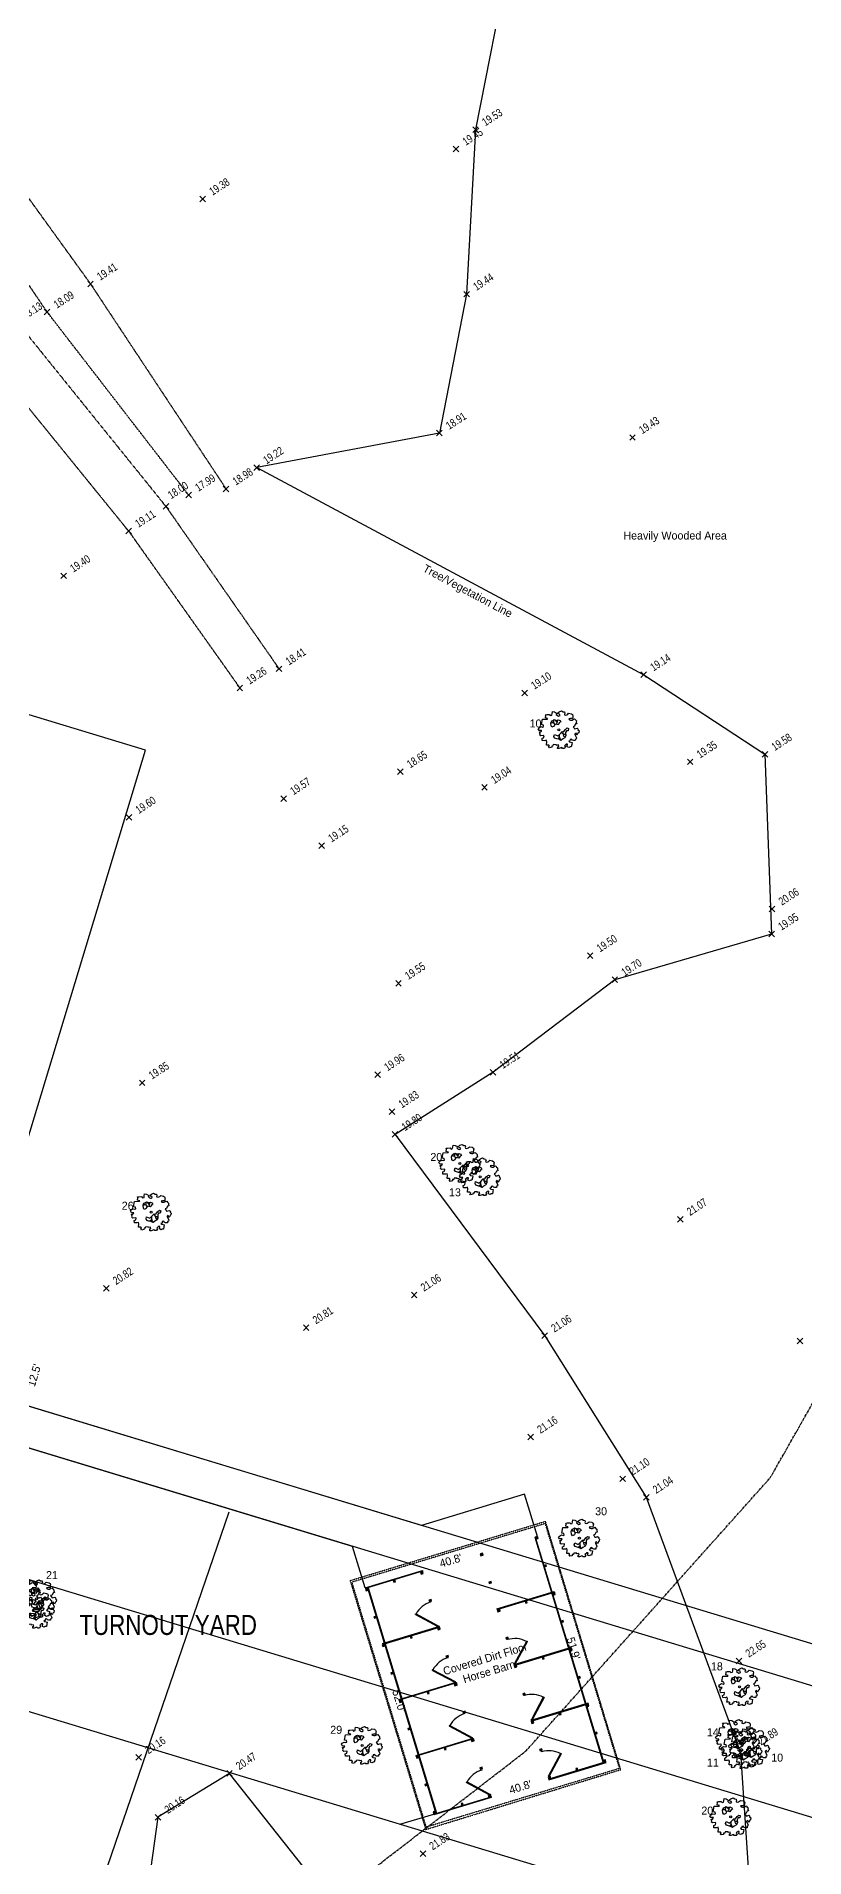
# Model space of a CAD drawing. Header units: inches. Extents: x -625442 to 34963, y -27993 to 66986.
# Drawn here: x -453687 to -451844, y 29336 to 33706 of the extents above; entities that cross this region are included whole.
import ezdxf
from ezdxf.enums import TextEntityAlignment as Align

# ---------------------------------------------------------------- set-up
doc = ezdxf.new("R2010")
doc.units = ezdxf.units.IN
doc.header["$LTSCALE"] = 0.5
doc.header["$MEASUREMENT"] = 0
for name, pattern in [('DASHED2', [0.375, 0.25, -0.125]), ('DIVIDE2', [0.625, 0.25, -0.125, 0, -0.125, 0, -0.125]), ('HIDDEN2', [0.1875, 0.125, -0.0625]), ('PHANTOM', [20, 10, -2, 2, -2, 2, -2])]:
    doc.linetypes.add(name, pattern=pattern)
for name, color, linetype in [('A-ANNO-TEXT', 30, 'Continuous'), ('BUILDING OH', 80, 'HIDDEN2'), ('FEMA FLOOD ZONE', 190, 'PHANTOM'), ('FENCE', 7, 'FEN_LINE'), ('P-ABOVE', 201, 'HIDDEN2'), ('P-BELOW-LIGHT', 143, 'Continuous'), ('P-BELOW-MED', 145, 'Continuous'), ('P-WALL', 90, 'Continuous'), ('SPOT ELEVATION TEXT', 252, 'Continuous'), ('TEXT', 7, 'Continuous'), ('TOE OF SLOPE', 36, 'DIVIDE2'), ('TOP OF BANK', 252, 'DASHED2'), ('TREE LINE', 73, 'Continuous'), ('Trees-Anno', 43, 'Continuous'), ('TreesMARK', 46, 'Continuous')]:
    doc.layers.add(name, color=color, linetype=linetype)
doc.styles.add('1-8T', font='Arial.ttf', dxfattribs={"width": 0.8, "height": 24})
doc.styles.add('BLDG', font='IC-Romans.shx', dxfattribs={"width": 0.8})
doc.styles.get("Standard").update_dxf_attribs({"font": 'Arial.ttf'})
doc.styles.add('TXT', font='IC-Romans.shx')
doc.linetypes.add('FEN_LINE', pattern='A,0.5,-0.2,[" X ",Standard,S=0.1,R=0,X=-0.1,Y=-0.05],-0.25', length=0.95)

# ---------------------------------------------------------------- blocks, each defined once
blk = doc.blocks.new('SPT10')
at = {"color": 0, "linetype": 'Continuous'}
for p, q in [((-0.35, -0.35), (0.35, 0.35)), ((0.35, -0.35), (-0.35, 0.35))]:
    blk.add_line(p, q, dxfattribs=at)
blk = doc.blocks.new('TREE11')
at = {"linetype": 'Continuous'}
for p, q in [((-0.134, 0.178), (-0.184, 0.176)), ((-0.156, 0.177), (-0.179, 0.211)), ((-0.132, 0.24), (-0.134, 0.178)), ((-0.134, 0.178), (-0.103, 0.129)), ((-0.094, 0.242), (-0.047, 0.184)), ((-0.034, 0.247), (-0.058, 0.14)), ((0.006, -0.194), (-0.03, -0.231)), ((0.008, -0.119), (0.006, -0.244)), ((0.008, -0.167), (0.027, -0.23)), ((0.027, -0.23), (0.058, -0.256)), ((0.065, -0.059), (0.113, -0.104)), ((0.096, -0.089), (0.115, -0.156)), ((0.113, -0.104), (0.17, -0.108)), ((0.115, -0.156), (0.157, -0.173)), ((0.141, -0.107), (0.163, -0.133))]:
    blk.add_line(p, q, dxfattribs=at)
for points in [[(-0.04, 0.357), (-0.015, 0.344), (0.008, 0.351), (0.028, 0.361), (0.015, 0.389), (-0.027, 0.402), (-0.019, 0.434), (0.006, 0.451), (0.063, 0.474), (0.102, 0.449), (0.138, 0.447), (0.147, 0.41), (0.136, 0.393), (0.141, 0.378), (0.17, 0.37), (0.196, 0.378), (0.22, 0.391), (0.243, 0.415), (0.313, 0.402), (0.339, 0.381), (0.35, 0.351), (0.344, 0.329), (0.34, 0.28), (0.289, 0.282), (0.248, 0.275), (0.265, 0.252), (0.293, 0.244), (0.328, 0.244), (0.361, 0.265), (0.39, 0.275), (0.412, 0.246), (0.437, 0.224), (0.433, 0.195), (0.446, 0.154), (0.413, 0.148), (0.388, 0.092), (0.354, 0.079), (0.368, 0.058), (0.388, 0.027), (0.422, 0.031), (0.457, 0.043), (0.483, 0.016), (0.474, 0.001), (0.503, -0.026), (0.494, -0.071), (0.476, -0.084), (0.45, -0.136), (0.429, -0.087), (0.398, -0.104), (0.399, -0.119), (0.44, -0.196), (0.432, -0.226), (0.411, -0.238), (0.409, -0.268), (0.363, -0.268), (0.329, -0.255), (0.315, -0.23), (0.28, -0.238), (0.276, -0.273), (0.246, -0.282), (0.266, -0.303), (0.327, -0.315), (0.32, -0.365), (0.306, -0.423), (0.28, -0.423), (0.248, -0.44), (0.207, -0.421), (0.216, -0.36), (0.179, -0.362), (0.166, -0.381), (0.14, -0.4), (0.162, -0.419), (0.138, -0.464), (0.091, -0.464), (0.072, -0.441), (0.001, -0.467), (-0.033, -0.467), (-0.028, -0.422), (-0.003, -0.413), (-0.014, -0.379), (-0.063, -0.389), (-0.062, -0.374), (-0.141, -0.37), (-0.149, -0.404), (-0.177, -0.406), (-0.18, -0.435), (-0.24, -0.45), (-0.26, -0.42), (-0.236, -0.405), (-0.254, -0.38), (-0.315, -0.38), (-0.303, -0.291), (-0.316, -0.259), (-0.349, -0.272), (-0.418, -0.27), (-0.422, -0.212), (-0.383, -0.196), (-0.372, -0.151), (-0.384, -0.142), (-0.455, -0.151), (-0.484, -0.125), (-0.473, -0.106), (-0.49, -0.053), (-0.458, -0.053), (-0.439, -0.033), (-0.432, -0.017), (-0.493, -0.016), (-0.518, 0.028), (-0.497, 0.053), (-0.45, 0.082), (-0.409, 0.069), (-0.382, 0.08), (-0.388, 0.119), (-0.437, 0.131), (-0.412, 0.266), (-0.287, 0.27), (-0.282, 0.283), (-0.337, 0.3), (-0.331, 0.357), (-0.341, 0.379), (-0.305, 0.383), (-0.238, 0.387), (-0.216, 0.358), (-0.176, 0.368), (-0.17, 0.404), (-0.164, 0.459), (-0.113, 0.45), (-0.059, 0.418), (-0.073, 0.387)], [(-0.118, 0.258), (-0.067, 0.236), (-0.022, 0.249), (0.027, 0.23), (0.047, 0.196), (0.015, 0.181), (-0.022, 0.128), (-0.087, 0.145), (-0.114, 0.117), (-0.121, 0.09), (-0.174, 0.064), (-0.194, 0.1), (-0.201, 0.17), (-0.18, 0.224), (-0.136, 0.243)], [(0.014, -0.114), (0.079, -0.044), (0.118, -0.048), (0.163, 0.008), (0.206, 0.048), (0.241, 0.034), (0.227, -0.023), (0.185, -0.025), (0.166, -0.07), (0.171, -0.149), (0.145, -0.196), (0.088, -0.232), (0.048, -0.263), (-0.004, -0.237), (-0.053, -0.224), (-0.108, -0.207), (-0.126, -0.167), (-0.115, -0.115), (-0.029, -0.154)]]:
    blk.add_lwpolyline(points, close=True, dxfattribs=at)
blk.add_circle((0, 0), 0.0248, dxfattribs=at)

msp = doc.modelspace()

# ---------------------------------------------------------------- linework, layer by layer
at = {"layer": 'BUILDING OH'}
for points in [[(-452934.45234, 30000.88664), (-452465.69593, 30143.1234)], [(-452934.45234, 30000.88664), (-452753.1118, 29403.58621), (-452284.99687, 29547.24549), (-452465.69593, 30143.1234)]]:
    msp.add_lwpolyline(points, dxfattribs=at)
at = {"layer": 'DEFPOINTS'}
for p, q in [((-448337.03464, 28789.57021), (-463290.05203, 33328.41142)), ((-448364.91824, 28697.70888), (-463317.93563, 33236.55009)), ((-448450.78833, 28407.69444), (-463403.80572, 32946.53565)), ((-448536.65843, 28117.67999), (-463489.67582, 32656.5212))]:
    msp.add_line(p, q, dxfattribs=at)
at = {"layer": 'FEMA FLOOD ZONE'}
msp.add_lwpolyline([(-453051.84379, 29175.61297), (-452512.1541, 29592.33613), (-451926.43524, 30247.61468), (-451106.21353, 31690.11821)], dxfattribs=at)
at = {"layer": 'FENCE'}
for points in [[(-453800.33179, 30757.23609), (-453425.06496, 31993.53654), (-454531.99404, 32329.53396)], [(-453225.32605, 30165.28872), (-453620.36139, 29012.98269), (-454257.37465, 27150.97457)]]:
    msp.add_lwpolyline(points, dxfattribs=at)
at = {"layer": 'P-ABOVE'}
msp.add_lwpolyline([(-452752.38959, 29409.74534), (-452288.07273, 29550.635), (-452466.20948, 30137.7036), (-452930.52634, 29996.81395)], close=True, dxfattribs=at)
at = {"layer": 'P-BELOW-LIGHT'}
msp.add_line((-452814.83111, 29416.27719), (-452733.65469, 29440.5107), dxfattribs=at)
for points in [[(-452484.94438, 30106.93825), (-452515.6889, 30208.26009), (-452763.31137, 30133.12294), (-454809.51264, 30754.22719)], [(-452898.28963, 29983.08266), (-452928.59861, 30082.96912), (-453749.98771, 30332.2937)]]:
    msp.add_lwpolyline(points, dxfattribs=at)
at = {"layer": 'P-BELOW-MED'}
for p, q in [((-452491.6428, 30104.90572), (-452490.20742, 30105.34126)), ((-452491.6428, 30104.90572), (-452327.4434, 29563.76913)), ((-452490.20742, 30105.34126), (-452327.60501, 29569.46771)), ((-452892.59104, 29983.24427), (-452729.98863, 29447.37073)), ((-452891.15567, 29983.67981), (-452726.95627, 29442.54323)), ((-452741.53608, 29951.22534), (-452741.02795, 29949.55073)), ((-452582.04692, 29932.73837), (-452444.72932, 29974.40524)), ((-452581.61137, 29931.30299), (-452449.55682, 29971.37287)), ((-452444.72932, 29974.40524), (-452444.29378, 29972.96986)), ((-452777.29093, 29919.29052), (-452723.93241, 29890.77529)), ((-452776.34828, 29921.05443), (-452722.98976, 29892.53921)), ((-452582.04692, 29932.73837), (-452581.61137, 29931.30299)), ((-452723.17072, 29890.70034), (-452722.95295, 29889.98265)), ((-452557.34792, 29860.81117), (-452556.83979, 29859.13656)), ((-452511.63966, 29855.07293), (-452540.15488, 29801.71441)), ((-452509.87574, 29854.13028), (-452538.39097, 29800.77176)), ((-452700.88548, 29817.25695), (-452700.37735, 29815.58235)), ((-452736.64033, 29785.32213), (-452683.28181, 29756.80691)), ((-452735.69768, 29787.08605), (-452682.33916, 29758.57082)), ((-452538.98256, 29800.28617), (-452538.76479, 29799.56848)), ((-452682.52012, 29756.73195), (-452682.30235, 29756.01426)), ((-452516.69732, 29726.84278), (-452516.18919, 29725.16818)), ((-452470.98906, 29721.10455), (-452499.50428, 29667.74602)), ((-452469.22514, 29720.16189), (-452497.74036, 29666.80337)), ((-452660.23488, 29683.28857), (-452659.72675, 29681.61396)), ((-452695.98973, 29651.35374), (-452642.63121, 29622.83852)), ((-452695.04708, 29653.11766), (-452641.68855, 29624.60244)), ((-452498.33196, 29666.31778), (-452498.11419, 29665.60009)), ((-452641.86952, 29622.76356), (-452641.65175, 29622.04587)), ((-452475.61118, 29591.43902), (-452475.10305, 29589.76442)), ((-452619.14873, 29547.8848), (-452618.6406, 29546.2102)), ((-452429.90291, 29585.70078), (-452458.41814, 29532.34226)), ((-452428.139, 29584.75813), (-452456.65422, 29531.39961)), ((-452654.90358, 29515.94998), (-452601.54506, 29487.43476)), ((-452653.96093, 29517.7139), (-452600.60241, 29489.19868)), ((-452457.24582, 29530.91402), (-452457.02805, 29530.19633)), ((-452600.78337, 29487.3598), (-452600.5656, 29486.64211))]:
    msp.add_line(p, q, dxfattribs=at)
for points in [[(-452898.28963, 29983.08266), (-452760.97203, 30024.74953), (-452760.53649, 30023.31415), (-452892.59104, 29983.24427)], [(-452851.94044, 29849.27589), (-452719.88589, 29889.34577), (-452720.32143, 29890.78114), (-452857.63903, 29849.11427)], [(-452403.64318, 29839.00148), (-452404.07872, 29840.43685), (-452541.39631, 29798.76998), (-452540.96077, 29797.33461), (-452408.90622, 29837.40449)], [(-452816.55288, 29713.71051), (-452816.98842, 29715.14589), (-452679.67083, 29756.81275), (-452679.23528, 29755.37738), (-452811.28984, 29715.3075)], [(-452362.99257, 29705.03309), (-452363.42812, 29706.46846), (-452500.74571, 29664.8016), (-452500.31017, 29663.36622), (-452368.25562, 29703.4361)], [(-452775.90228, 29579.74213), (-452776.33782, 29581.1775), (-452639.02022, 29622.84437), (-452638.58468, 29621.40899), (-452770.63923, 29581.33911)], [(-452326.00803, 29564.20467), (-452458.06258, 29524.13479), (-452457.62704, 29522.69942), (-452320.30944, 29564.36628), (-452320.74498, 29565.80166)], [(-452728.39164, 29442.10768), (-452596.33709, 29482.17756), (-452595.90155, 29480.74219), (-452733.21915, 29439.07532), (-452733.65469, 29440.5107)]]:
    msp.add_lwpolyline(points, dxfattribs=at)
for centre in [(-452776.81961, 29920.17247), (-452723.46108, 29891.65725), (-452510.7577, 29854.60161), (-452736.16901, 29786.20409), (-452539.27292, 29801.24308), (-452682.81048, 29757.68887), (-452470.1071, 29720.63322), (-452695.5184, 29652.2357), (-452498.62232, 29667.2747), (-452642.15988, 29623.72048), (-452429.02096, 29585.22946), (-452654.43226, 29516.83194), (-452457.53618, 29531.87093), (-452601.07373, 29488.31672)]:
    msp.add_circle(centre, 1, dxfattribs=at)
for centre, start, end in [((-452723.46108, 29891.65725), 106.87959644, 150.93254798), ((-452539.27292, 29801.24308), 62.8266449, 106.87959644), ((-452682.81048, 29757.68887), 106.87959644, 150.93254798), ((-452498.62232, 29667.2747), 62.8266449, 106.87959644), ((-452642.15988, 29623.72048), 106.87959644, 150.93254798), ((-452457.53618, 29531.87093), 62.8266449, 106.87959644), ((-452601.07373, 29488.31672), 106.87959644, 150.93254798)]:
    msp.add_arc(centre, 60.5, start, end, dxfattribs=at)
at = {"layer": 'P-WALL'}
for p, q in [((-452616.99893, 30066.86837), (-452620.66499, 30060.00834)), ((-452490.20742, 30105.34126), (-452483.34739, 30101.6752)), ((-452484.94438, 30106.93825), (-452488.61044, 30100.07822)), ((-452760.53649, 30023.31415), (-452764.20255, 30016.45412)), ((-452622.26198, 30065.27138), (-452615.40194, 30061.60532)), ((-452469.59176, 30037.40015), (-452463.31245, 30035.64793)), ((-452464.32872, 30038.99714), (-452468.5755, 30034.05094)), ((-452897.85409, 29981.64728), (-452890.99405, 29977.98123)), ((-452892.59104, 29983.24427), (-452896.2571, 29976.38424)), ((-452825.92369, 29997.72581), (-452830.86989, 30001.97259)), ((-452827.52068, 30002.98885), (-452829.2729, 29996.70954)), ((-452765.79953, 30021.71716), (-452758.9395, 30018.05111)), ((-452601.64631, 29997.33027), (-452595.367, 29995.57805)), ((-452596.38327, 29998.92726), (-452600.63005, 29993.98106)), ((-452745.18387, 29953.77605), (-452738.90456, 29952.02383)), ((-452739.92083, 29955.37304), (-452744.16761, 29950.42684)), ((-452509.68098, 29947.38152), (-452514.62718, 29951.6283)), ((-452511.27797, 29952.64456), (-452513.03019, 29946.36525)), ((-452449.55682, 29971.37287), (-452442.69679, 29967.70682)), ((-452444.29378, 29972.96986), (-452447.95983, 29966.10983)), ((-452877.23842, 29913.70617), (-452870.95911, 29911.95395)), ((-452871.97538, 29915.30316), (-452876.22216, 29910.35696)), ((-452581.61137, 29931.30299), (-452574.75134, 29927.63694)), ((-452576.34833, 29932.89998), (-452580.01439, 29926.03995)), ((-452428.94116, 29903.43176), (-452422.66185, 29901.67954)), ((-452423.67812, 29905.02875), (-452427.92489, 29900.08255)), ((-452851.94044, 29849.27589), (-452855.6065, 29842.41585)), ((-452785.27309, 29863.75742), (-452790.21929, 29868.0042)), ((-452786.87008, 29869.02046), (-452788.6223, 29862.74116)), ((-452725.14893, 29887.74878), (-452718.2889, 29884.08272)), ((-452719.88589, 29889.34577), (-452723.55194, 29882.48573)), ((-452560.99571, 29863.36188), (-452554.7164, 29861.60966)), ((-452555.73267, 29864.95887), (-452559.97945, 29860.01267)), ((-452857.20348, 29847.6789), (-452850.34345, 29844.01284)), ((-452704.53327, 29819.80767), (-452698.25396, 29818.05545)), ((-452699.27022, 29821.40466), (-452703.517, 29816.45846)), ((-452469.03038, 29813.41313), (-452473.97658, 29817.65991)), ((-452470.62737, 29818.67617), (-452472.37959, 29812.39687)), ((-452408.90622, 29837.40449), (-452402.04619, 29833.73843)), ((-452403.64318, 29839.00148), (-452407.30923, 29832.14144)), ((-452836.58782, 29779.73779), (-452830.30851, 29777.98557)), ((-452831.32478, 29781.33478), (-452835.57156, 29776.38858)), ((-452540.96077, 29797.33461), (-452534.10074, 29793.66855)), ((-452535.69773, 29798.9316), (-452539.36378, 29792.07156)), ((-452388.29056, 29769.46338), (-452382.01125, 29767.71116)), ((-452383.02751, 29771.06037), (-452387.27429, 29766.11417)), ((-452744.62249, 29729.78903), (-452749.56869, 29734.03581)), ((-452746.21948, 29735.05208), (-452747.9717, 29728.77277)), ((-452684.49833, 29753.78039), (-452677.6383, 29750.11434)), ((-452679.23528, 29755.37738), (-452682.90134, 29748.51735)), ((-452520.34511, 29729.3935), (-452514.0658, 29727.64128)), ((-452515.08207, 29730.99049), (-452519.32884, 29726.04429)), ((-452816.55288, 29713.71051), (-452809.69285, 29710.04446)), ((-452811.28984, 29715.3075), (-452814.95589, 29708.44747)), ((-452663.88267, 29685.83928), (-452657.60336, 29684.08706)), ((-452658.61962, 29687.43627), (-452662.8664, 29682.49007)), ((-452428.37978, 29679.44474), (-452433.32598, 29683.69152)), ((-452429.97677, 29684.70779), (-452431.72899, 29678.42848)), ((-452368.25562, 29703.4361), (-452361.39559, 29699.77005)), ((-452362.99257, 29705.03309), (-452366.65863, 29698.17306)), ((-452795.93722, 29645.7694), (-452789.65791, 29644.01718)), ((-452790.67417, 29647.36639), (-452794.92095, 29642.42019)), ((-452500.31017, 29663.36622), (-452493.45014, 29659.70017)), ((-452495.04713, 29664.96321), (-452498.71318, 29658.10318)), ((-452347.63995, 29635.49499), (-452341.36065, 29633.74277)), ((-452342.37691, 29637.09198), (-452346.62369, 29632.14578)), ((-452703.97189, 29595.82065), (-452708.91809, 29600.06743)), ((-452705.56888, 29601.08369), (-452707.3211, 29594.80438)), ((-452643.84773, 29619.81201), (-452636.98769, 29616.14595)), ((-452638.58468, 29621.40899), (-452642.25074, 29614.54896)), ((-452479.69451, 29595.42511), (-452473.4152, 29593.67289)), ((-452474.43146, 29597.0221), (-452478.67824, 29592.0759)), ((-452775.90228, 29579.74213), (-452769.04225, 29576.07607)), ((-452770.63923, 29581.33911), (-452774.30529, 29574.47908)), ((-452623.23206, 29551.87089), (-452616.95275, 29550.11867)), ((-452617.96902, 29553.46788), (-452622.2158, 29548.52169)), ((-452387.72918, 29545.47636), (-452392.67537, 29549.72314)), ((-452389.32616, 29550.7394), (-452391.07839, 29544.46009)), ((-452327.60501, 29569.46771), (-452320.74498, 29565.80166)), ((-452322.34197, 29571.0647), (-452326.00803, 29564.20467)), ((-452755.28662, 29511.80102), (-452749.00731, 29510.04879)), ((-452750.02357, 29513.398), (-452754.27035, 29508.45181)), ((-452459.65957, 29529.39784), (-452452.79954, 29525.73178)), ((-452454.39652, 29530.99482), (-452458.06258, 29524.13479)), ((-452663.32129, 29461.85226), (-452668.26748, 29466.09904)), ((-452664.91827, 29467.11531), (-452666.6705, 29460.836)), ((-452603.19712, 29485.84362), (-452596.33709, 29482.17756)), ((-452597.93408, 29487.44061), (-452601.60014, 29480.58058)), ((-452735.25168, 29445.77374), (-452728.39164, 29442.10768)), ((-452729.98863, 29447.37073), (-452733.65469, 29440.5107))]:
    msp.add_line(p, q, dxfattribs=at)
for points in [[(-452620.66499, 30060.00834), (-452615.40194, 30061.60532), (-452616.99893, 30066.86837), (-452622.26198, 30065.27138)], [(-452488.61044, 30100.07822), (-452483.34739, 30101.6752), (-452484.94438, 30106.93825), (-452490.20742, 30105.34126)], [(-452764.20255, 30016.45412), (-452758.9395, 30018.05111), (-452760.53649, 30023.31415), (-452765.79953, 30021.71716)], [(-452468.5755, 30034.05094), (-452463.31245, 30035.64793), (-452464.32872, 30038.99714), (-452469.59176, 30037.40015)], [(-452896.2571, 29976.38424), (-452890.99405, 29977.98123), (-452892.59104, 29983.24427), (-452897.85409, 29981.64728)], [(-452830.86989, 30001.97259), (-452829.2729, 29996.70954), (-452825.92369, 29997.72581), (-452827.52068, 30002.98885)], [(-452600.63005, 29993.98106), (-452595.367, 29995.57805), (-452596.38327, 29998.92726), (-452601.64631, 29997.33027)], [(-452744.16761, 29950.42684), (-452738.90456, 29952.02383), (-452739.92083, 29955.37304), (-452745.18387, 29953.77605)], [(-452514.62718, 29951.6283), (-452513.03019, 29946.36525), (-452509.68098, 29947.38152), (-452511.27797, 29952.64456)], [(-452447.95983, 29966.10983), (-452442.69679, 29967.70682), (-452444.29378, 29972.96986), (-452449.55682, 29971.37287)], [(-452876.22216, 29910.35696), (-452870.95911, 29911.95395), (-452871.97538, 29915.30316), (-452877.23842, 29913.70617)], [(-452580.01439, 29926.03995), (-452574.75134, 29927.63694), (-452576.34833, 29932.89998), (-452581.61137, 29931.30299)], [(-452427.92489, 29900.08255), (-452422.66185, 29901.67954), (-452423.67812, 29905.02875), (-452428.94116, 29903.43176)], [(-452855.6065, 29842.41585), (-452850.34345, 29844.01284), (-452851.94044, 29849.27589), (-452857.20348, 29847.6789)], [(-452790.21929, 29868.0042), (-452788.6223, 29862.74116), (-452785.27309, 29863.75742), (-452786.87008, 29869.02046)], [(-452723.55194, 29882.48573), (-452718.2889, 29884.08272), (-452719.88589, 29889.34577), (-452725.14893, 29887.74878)], [(-452559.97945, 29860.01267), (-452554.7164, 29861.60966), (-452555.73267, 29864.95887), (-452560.99571, 29863.36188)], [(-452703.517, 29816.45846), (-452698.25396, 29818.05545), (-452699.27022, 29821.40466), (-452704.53327, 29819.80767)], [(-452473.97658, 29817.65991), (-452472.37959, 29812.39687), (-452469.03038, 29813.41313), (-452470.62737, 29818.67617)], [(-452407.30923, 29832.14144), (-452402.04619, 29833.73843), (-452403.64318, 29839.00148), (-452408.90622, 29837.40449)], [(-452835.57156, 29776.38858), (-452830.30851, 29777.98557), (-452831.32478, 29781.33478), (-452836.58782, 29779.73779)], [(-452539.36378, 29792.07156), (-452534.10074, 29793.66855), (-452535.69773, 29798.9316), (-452540.96077, 29797.33461)], [(-452387.27429, 29766.11417), (-452382.01125, 29767.71116), (-452383.02751, 29771.06037), (-452388.29056, 29769.46338)], [(-452749.56869, 29734.03581), (-452747.9717, 29728.77277), (-452744.62249, 29729.78903), (-452746.21948, 29735.05208)], [(-452682.90134, 29748.51735), (-452677.6383, 29750.11434), (-452679.23528, 29755.37738), (-452684.49833, 29753.78039)], [(-452519.32884, 29726.04429), (-452514.0658, 29727.64128), (-452515.08207, 29730.99049), (-452520.34511, 29729.3935)], [(-452814.95589, 29708.44747), (-452809.69285, 29710.04446), (-452811.28984, 29715.3075), (-452816.55288, 29713.71051)], [(-452662.8664, 29682.49007), (-452657.60336, 29684.08706), (-452658.61962, 29687.43627), (-452663.88267, 29685.83928)], [(-452433.32598, 29683.69152), (-452431.72899, 29678.42848), (-452428.37978, 29679.44474), (-452429.97677, 29684.70779)], [(-452366.65863, 29698.17306), (-452361.39559, 29699.77005), (-452362.99257, 29705.03309), (-452368.25562, 29703.4361)], [(-452794.92095, 29642.42019), (-452789.65791, 29644.01718), (-452790.67417, 29647.36639), (-452795.93722, 29645.7694)], [(-452498.71318, 29658.10318), (-452493.45014, 29659.70017), (-452495.04713, 29664.96321), (-452500.31017, 29663.36622)], [(-452346.62369, 29632.14578), (-452341.36065, 29633.74277), (-452342.37691, 29637.09198), (-452347.63995, 29635.49499)], [(-452708.91809, 29600.06743), (-452707.3211, 29594.80438), (-452703.97189, 29595.82065), (-452705.56888, 29601.08369)], [(-452642.25074, 29614.54896), (-452636.98769, 29616.14595), (-452638.58468, 29621.40899), (-452643.84773, 29619.81201)], [(-452478.67824, 29592.0759), (-452473.4152, 29593.67289), (-452474.43146, 29597.0221), (-452479.69451, 29595.42511)], [(-452774.30529, 29574.47908), (-452769.04225, 29576.07607), (-452770.63923, 29581.33911), (-452775.90228, 29579.74213)], [(-452622.2158, 29548.52169), (-452616.95275, 29550.11867), (-452617.96902, 29553.46788), (-452623.23206, 29551.87089)], [(-452392.67537, 29549.72314), (-452391.07839, 29544.46009), (-452387.72918, 29545.47636), (-452389.32616, 29550.7394)], [(-452326.00803, 29564.20467), (-452320.74498, 29565.80166), (-452322.34197, 29571.0647), (-452327.60501, 29569.46771)], [(-452754.27035, 29508.45181), (-452749.00731, 29510.04879), (-452750.02357, 29513.398), (-452755.28662, 29511.80102)], [(-452458.06258, 29524.13479), (-452452.79954, 29525.73178), (-452454.39652, 29530.99482), (-452459.65957, 29529.39784)], [(-452668.26748, 29466.09904), (-452666.6705, 29460.836), (-452663.32129, 29461.85226), (-452664.91827, 29467.11531)], [(-452601.60014, 29480.58058), (-452596.33709, 29482.17756), (-452597.93408, 29487.44061), (-452603.19712, 29485.84362)], [(-452733.65469, 29440.5107), (-452728.39164, 29442.10768), (-452729.98863, 29447.37073), (-452735.25168, 29445.77374)]]:
    msp.add_lwpolyline(points, close=True, dxfattribs=at)
at = {"layer": 'TOE OF SLOPE'}
for points in [[(-453321.86614, 32605.83483), (-453661.31865, 33045.1242), (-454022.5125, 33579.73374), (-454421.43217, 34067.13401), (-454874.37815, 34586.07469), (-455366.5235, 34936.73082), (-455777.50031, 35089.08333), (-455984.98723, 35108.8428), (-456100.76989, 35278.25967), (-456243.04846, 35557.48061), (-456554.76097, 35957.38258)], [(-453376.28769, 32578.464), (-453104.85032, 32188.80771)]]:
    msp.add_lwpolyline(points, dxfattribs=at)
msp.add_lwpolyline([(-459927.18247, 30845.66053), (-459586.72259, 31461.86903), (-459168.05423, 32251.07793), (-458932.09133, 32735.54665), (-458687.41315, 33322.53168), (-458405.64803, 33762.03083), (-458257.28703, 33910.36966), (-457788.41879, 33991.42096), (-457302.93051, 34068.87954), (-456923.84988, 34047.62343), (-456565.73975, 34013.98147, 0.2737642393), (-456190.95867, 34547.23375), (-456050.27915, 35017.9434), (-455823.09613, 35035.76952), (-455394.65077, 34902.22698), (-454916.80917, 34552.87563), (-454475.09165, 34030.80662), (-454091.65168, 33524.97988), (-453721.6326, 33006.52942), (-453376.28769, 32578.464)], format="xyb", dxfattribs=at)
at = {"layer": 'TOP OF BANK'}
for points in [[(-456470.02823, 36114.20339), (-455658.28989, 35253.11098), (-455296.67903, 35054.70003), (-454794.44457, 34678.80867), (-454317.23467, 34127.90182), (-453930.87423, 33629.78006), (-453557.32206, 33112.47878), (-453232.11382, 32620.60424)], [(-453465.75694, 32519.36882), (-453199.05012, 32142.94801)]]:
    msp.add_lwpolyline(points, dxfattribs=at)
msp.add_lwpolyline([(-453465.75694, 32519.36882), (-453818.90311, 32954.46675), (-454185.69056, 33445.77731), (-454546.65162, 33968.56922), (-455005.16152, 34446.42405), (-455470.58687, 34808.00322, 0.4769606943), (-455956.12949, 34500.16149, -0.251803665), (-456467.10027, 33790.44751)], format="xyb", dxfattribs=at)
at = {"layer": 'TREE LINE'}
for points in [[(-453216.57089, 36132.667), (-452990.43269, 35569.21519), (-452903.21643, 35342.23623), (-453037.25822, 35093.59395), (-452887.66144, 34767.89942), (-452643.70721, 34432.34687), (-452244.69477, 34447.90914), (-452272.92463, 34289.43621), (-452553.22952, 33893.05736), (-452633.61025, 33482.91386), (-452654.83008, 33087.88213), (-452720.17488, 32754.39521), (-453158.57659, 32671.54507), (-452230.10774, 32174.69001), (-451939.23403, 31983.67149), (-451923.21481, 31552.4549), (-452299.33398, 31442.59741), (-452591.6128, 31220.57616), (-452826.55554, 31071.44045), (-452467.67613, 30588.28975), (-452223.87327, 30200.95328), (-451998.18065, 29587.80053), (-451952.68818, 28916.79704)], [(-452830.4359, 29041.57703), (-453223.852, 29538.04173), (-453395.34255, 29432.99685), (-453451.61989, 29030.8184)]]:
    msp.add_lwpolyline(points, dxfattribs=at)

# ---------------------------------------------------------------- block references
at = {"layer": 'SPOT ELEVATION TEXT', "xscale": 19.2, "yscale": 19.2, "zscale": 19.2}
for p in [(-452633.61025, 33482.91386), (-452680.36805, 33436.03694), (-453287.97268, 33316.32076), (-453557.32206, 33112.47878), (-452654.83008, 33087.88213), (-453661.31865, 33045.1242), (-452720.17488, 32754.39521), (-452256.98031, 32743.92861), (-453158.57659, 32671.54507), (-453321.86614, 32605.83483), (-453232.11382, 32620.60424), (-453376.28769, 32578.464), (-453465.75694, 32519.36882), (-453621.93533, 32411.89845), (-453104.85032, 32188.80771), (-452230.10774, 32174.69001), (-453199.05012, 32142.94801), (-452515.95481, 32130.86859), (-451939.23403, 31983.67149), (-452813.79036, 31942.10041), (-452118.55097, 31965.64523), (-452611.95592, 31904.48461), (-453093.92335, 31877.50411), (-453465.02257, 31832.50415), (-453002.56506, 31764.14334), (-451922.10557, 31612.60574), (-451923.21481, 31552.4549), (-452358.48127, 31500.43065), (-452818.37784, 31434.39648), (-452299.33398, 31442.59741), (-452868.33173, 31215.04309), (-452591.6128, 31220.57616), (-453433.24691, 31195.31574), (-452833.96676, 31126.13303), (-452826.55554, 31071.44045), (-452142.45743, 30867.87956), (-453519.50489, 30702.27999), (-452780.73029, 30686.31259), (-453039.82151, 30607.93032), (-452467.67613, 30588.28975), (-451855.32419, 30575.73069), (-452501.14738, 30345.32113), (-452280.36045, 30245.09177), (-452223.87327, 30200.95328), (-452001.45211, 29808.03079), (-451998.18065, 29587.80053), (-453441.64105, 29576.49078), (-453223.852, 29538.04173), (-453395.34255, 29432.99685), (-452759.85976, 29345.67371)]:
    msp.add_blockref('SPT10', p, dxfattribs=at)
at = {"layer": 'TreesMARK', "color": 46, "xscale": 96, "yscale": 96, "zscale": 96}
for p in [(-452433.43589, 32042.39204), (-452671.50696, 31002.05353), (-452622.53512, 30969.52246), (-453411.87645, 30885.15511), (-452384.43299, 30102.39237), (-453720.8122, 29956.69937), (-453686.81002, 29957.24978), (-453692.52971, 29931.4673), (-452000.32885, 29745.85614), (-452905.73537, 29605.41246), (-452008.02929, 29622.05731), (-451995.16412, 29595.10992), (-451976.60489, 29601.40617), (-452021.45154, 29433.66044)]:
    msp.add_blockref('TREE11', p, dxfattribs=at)

# ---------------------------------------------------------------- texts
at = {"layer": 'A-ANNO-TEXT', "ltscale": 0.5, "style": '1-8T', "width": 0.8}
msp.add_text('TURNOUT YARD', height=48, dxfattribs=at).set_placement((-453583.99148, 29870.47432))
at = {"layer": 'SPOT ELEVATION TEXT', "style": 'BLDG', "width": 0.8}
for s, p in [('19.53', (-452588.49807, 33504.51367)), ('19.45', (-452635.25588, 33457.63675)), ('19.38', (-453242.8605, 33337.92057)), ('19.41', (-453512.20988, 33134.0786)), ('19.44', (-452609.7179, 33109.48195)), ('18.09', (-453616.20648, 33066.72401)), ('18.13', (-453692.34371, 33040.35406)), ('18.91', (-452675.06271, 32775.99503)), ('19.43', (-452211.86813, 32765.52843)), ('19.22', (-453113.46442, 32693.14489)), ('17.99', (-453276.75396, 32627.43465)), ('18.98', (-453187.00165, 32642.20405)), ('18.00', (-453342.21665, 32609.52623)), ('19.11', (-453420.64476, 32540.96864)), ('19.40', (-453576.82316, 32433.49826)), ('18.41', (-453059.73814, 32210.40752)), ('19.14', (-452184.99556, 32196.28983)), ('19.26', (-453153.93795, 32164.54783)), ('19.10', (-452470.84264, 32152.46841)), ('19.58', (-451894.12186, 32005.2713)), ('18.65', (-452768.67819, 31963.70022)), ('19.35', (-452073.4388, 31987.24505)), ('19.04', (-452566.84375, 31926.08442)), ('19.57', (-453048.81117, 31899.10392)), ('19.60', (-453419.91039, 31854.10396)), ('19.15', (-452957.45288, 31785.74315)), ('20.06', (-451876.99339, 31634.20556)), ('19.95', (-451878.10263, 31574.05471)), ('19.50', (-452313.3691, 31522.03046)), ('19.55', (-452773.26567, 31455.9963)), ('19.70', (-452254.22181, 31464.19722)), ('19.96', (-452823.21955, 31236.64291)), ('19.51', (-452546.50063, 31242.17597)), ('19.85', (-453388.13474, 31216.91555)), ('19.83', (-452788.85459, 31147.73285)), ('19.80', (-452781.44337, 31093.04026)), ('21.07', (-452097.34526, 30889.47937)), ('20.82', (-453474.39271, 30723.87981)), ('21.06', (-452735.61812, 30707.91241)), ('20.81', (-452994.70934, 30629.53013)), ('21.06', (-452422.56395, 30609.88956)), ('21.16', (-452456.0352, 30366.92094)), ('21.10', (-452235.24828, 30266.69159)), ('21.04', (-452178.76109, 30222.55309)), ('22.65', (-451956.33993, 29829.6306)), ('21.89', (-451927.00479, 29618.81069)), ('20.16', (-453396.52888, 29598.0906)), ('20.47', (-453178.73982, 29559.64154)), ('20.16', (-453350.23038, 29454.59666)), ('21.83', (-452714.74758, 29367.27352))]:
    msp.add_text(s, height=19.2, rotation=33, dxfattribs=at).set_placement(p, align=Align.CENTER)
at = {"layer": 'TEXT', "insert": (-452154.74201, 32518.3001), "char_height": 19.2, "attachment_point": 2, "style": 'TXT'}
msp.add_mtext('Heavily Wooded Area', dxfattribs=at)
at = {"layer": 'TEXT', "char_height": 19.2, "style": 'TXT'}
for s, insert, attachment_point, rotation in [('Tree/Vegetation Line', (-452752.64887, 32440.46519), 1, 331.84725925), ("12.5'", (-453701.46831, 30496.27024), 2, 73.11484956), ("40.8'", (-452695.89293, 30058.22541), 2, 16.87959644), ('Covered Dirt Floor \\PHorse Barn', (-452613.21441, 29822.35529), 2, 16.87959644), ("51.9'", (-452389.12672, 29841.00559), 2, 286.8698464), ("52.0'", (-452807.36771, 29715.02748), 2, 286.88830111), ("40.8'", (-452528.8542, 29514.78686), 2, 17.06066935)]:
    msp.add_mtext(s, dxfattribs=dict(at, insert=insert, attachment_point=attachment_point, rotation=rotation))
at = {"layer": 'Trees-Anno', "char_height": 19.2, "attachment_point": 9, "style": 'TXT'}
for s, insert in [('10', (-452475.29681, 32047.80994)), ('20', (-452713.36787, 31007.47143)), ('13', (-452668.68195, 30922.74055)), ('26', (-453453.73736, 30890.57301)), ('30', (-452318.04909, 30157.34132)), ('21', (-453635.47672, 30004.34348)), ('18', (-452040.33671, 29785.08582)), ('29', (-452953.52589, 29632.96333)), ('14', (-452049.8902, 29627.47521)), ('11', (-452049.74543, 29554.56857)), ('10', (-451895.65245, 29566.14225)), ('20', (-452063.31246, 29439.07834))]:
    msp.add_mtext(s, dxfattribs=dict(at, insert=insert))

doc.saveas('drawing.dxf')
